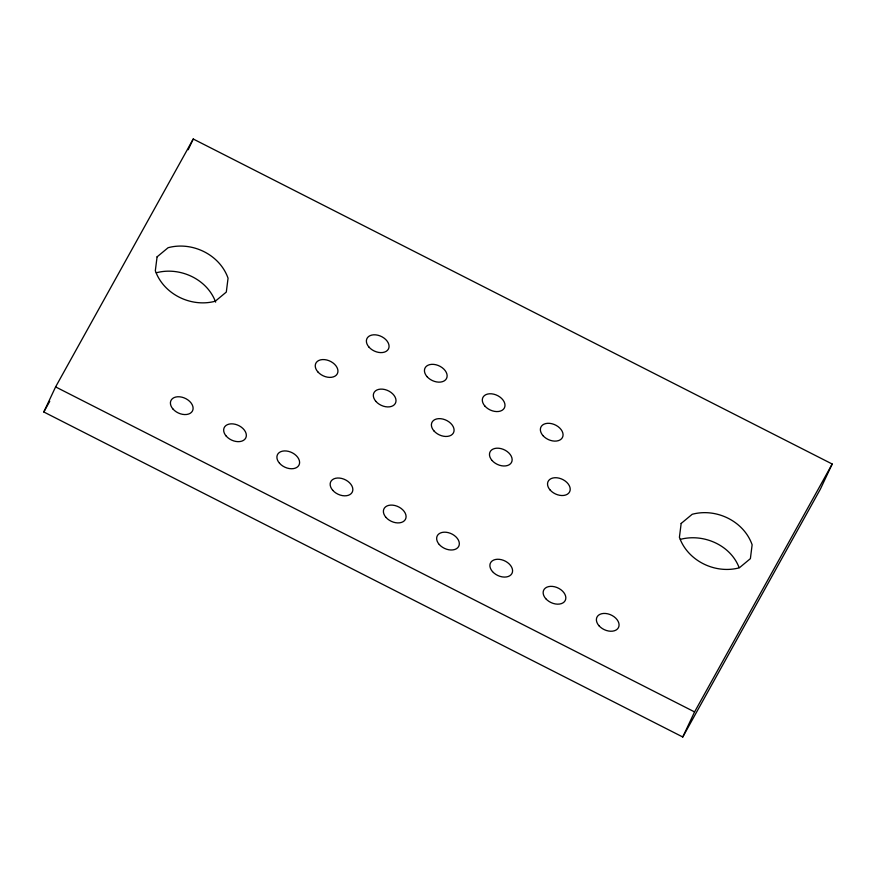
<?xml version="1.0" encoding="UTF-8"?>
<svg xmlns="http://www.w3.org/2000/svg" width="876" height="876" viewBox="0 0 876 876"><rect width="100%" height="100%" fill="white"/><g stroke="black" fill="none" stroke-linecap="round" stroke-linejoin="round"><path stroke-width="1.31" d="M43.8 411.983L55.604 386.907L193.235 138.999L832.2 464.017L820.396 489.093L682.765 737.001L43.8 411.983L49.757 401.263M188.176 149.741L193.235 138.999M682.765 737.001L694.569 711.925L832.2 464.017M156.3 272.786C179.7 266.49 207.185 278.973 215.638 302.132M680.389 539.364C703.264 533.254 730.496 544.971 739.103 567.571M55.604 386.907L694.569 711.925M157.078 256.854L155.326 270.728C163.659 294.424 191.329 307.706 215.277 301.224L226.304 292.069L228.056 278.196C219.723 254.5 192.052 241.218 168.104 247.711L157.078 256.854M681.167 523.443L679.415 537.306C687.737 561.012 715.418 574.284 739.355 567.801L750.382 558.647L752.134 544.784C743.812 521.078 716.13 507.795 692.193 514.289L681.167 523.443M317.868 371.906A11.957 8.092 25.2 0 0 337.249 373.899A11.957 8.092 25.2 0 0 324.678 359.631A11.957 8.092 25.2 0 0 317.868 371.906M375.935 401.438A11.957 8.092 25.2 0 0 395.317 403.431A11.957 8.092 25.2 0 0 382.746 389.174A11.957 8.092 25.2 0 0 375.935 401.438M434.014 430.981A11.957 8.092 25.2 0 0 453.385 432.974A11.957 8.092 25.2 0 0 440.825 418.706A11.957 8.092 25.2 0 0 434.014 430.981M492.082 460.513A11.957 8.092 25.2 0 0 511.453 462.506A11.957 8.092 25.2 0 0 498.893 448.249A11.957 8.092 25.2 0 0 492.082 460.513M550.15 490.056A11.957 8.092 25.2 0 0 569.52 492.038A11.957 8.092 25.2 0 0 556.961 477.781A11.957 8.092 25.2 0 0 550.15 490.056M368.993 347.126A11.957 8.092 25.2 0 0 388.375 349.119A11.957 8.092 25.2 0 0 375.804 334.862A11.957 8.092 25.2 0 0 368.993 347.126M427.061 376.669A11.957 8.092 25.2 0 0 446.442 378.651A11.957 8.092 25.2 0 0 433.872 364.394A11.957 8.092 25.2 0 0 427.061 376.669M484.921 406.092A11.957 8.092 25.2 0 0 504.302 408.085A11.957 8.092 25.2 0 0 491.732 393.828A11.957 8.092 25.2 0 0 484.921 406.092M542.989 435.635A11.957 8.092 25.2 0 0 562.37 437.628A11.957 8.092 25.2 0 0 549.799 423.36A11.957 8.092 25.2 0 0 542.989 435.635M173.032 409.092A11.957 8.092 25.2 0 0 192.402 411.085A11.957 8.092 25.2 0 0 179.843 396.817A11.957 8.092 25.2 0 0 173.032 409.092M226.271 436.171A11.957 8.092 25.2 0 0 245.652 438.164A11.957 8.092 25.2 0 0 233.082 423.907A11.957 8.092 25.2 0 0 226.271 436.171M279.521 463.262A11.957 8.092 25.2 0 0 298.902 465.255A11.957 8.092 25.2 0 0 286.332 450.987A11.957 8.092 25.2 0 0 279.521 463.262M332.77 490.341A11.957 8.092 25.2 0 0 352.152 492.334A11.957 8.092 25.2 0 0 339.581 478.077A11.957 8.092 25.2 0 0 332.77 490.341M386.009 517.431A11.957 8.092 25.2 0 0 405.391 519.413A11.957 8.092 25.2 0 0 392.82 505.156A11.957 8.092 25.2 0 0 386.009 517.431M439.259 544.511A11.957 8.092 25.2 0 0 458.641 546.504A11.957 8.092 25.2 0 0 446.07 532.247A11.957 8.092 25.2 0 0 439.259 544.511M492.509 571.601A11.957 8.092 25.2 0 0 511.891 573.583A11.957 8.092 25.2 0 0 499.32 559.326A11.957 8.092 25.2 0 0 492.509 571.601M545.759 598.68A11.957 8.092 25.2 0 0 565.14 600.673A11.957 8.092 25.2 0 0 552.57 586.416A11.957 8.092 25.2 0 0 545.759 598.68M598.998 625.76A11.957 8.092 25.2 0 0 618.379 627.753A11.957 8.092 25.2 0 0 605.809 613.496A11.957 8.092 25.2 0 0 598.998 625.76"/></g></svg>
